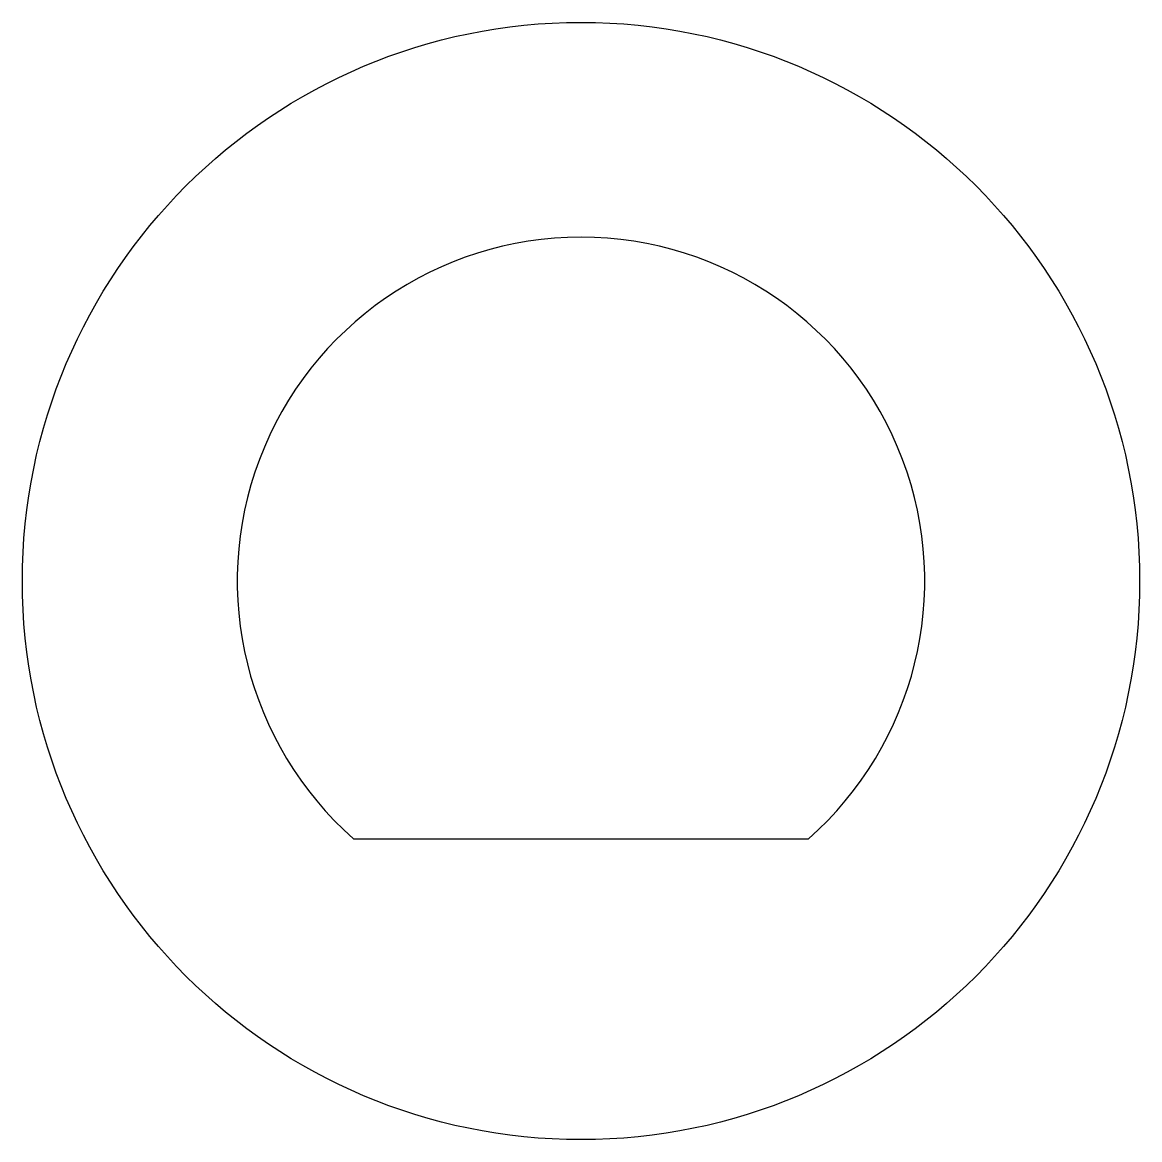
# Model space of a CAD drawing. Header units: millimetres. Extents: x -6.5 to 6.5, y -6.5 to 6.5.
import ezdxf

# ---------------------------------------------------------------- set-up
doc = ezdxf.new("R2010")
doc.units = ezdxf.units.MM
doc.layers.add('1', color=7, linetype='CONTINUOUS', true_color=0xffffff)

msp = doc.modelspace()

# ---------------------------------------------------------------- linework, layer by layer
at = {"layer": '1', "color": 3, "linetype": 'CONTINUOUS'}
msp.add_line((-2.645751, -3), (2.645751, -3), dxfattribs=at)
msp.add_circle((0, 0), 6.5, dxfattribs=at)
msp.add_arc((0, 0), 4, 311.409622, 228.590378, dxfattribs=at)

doc.saveas('drawing.dxf')
